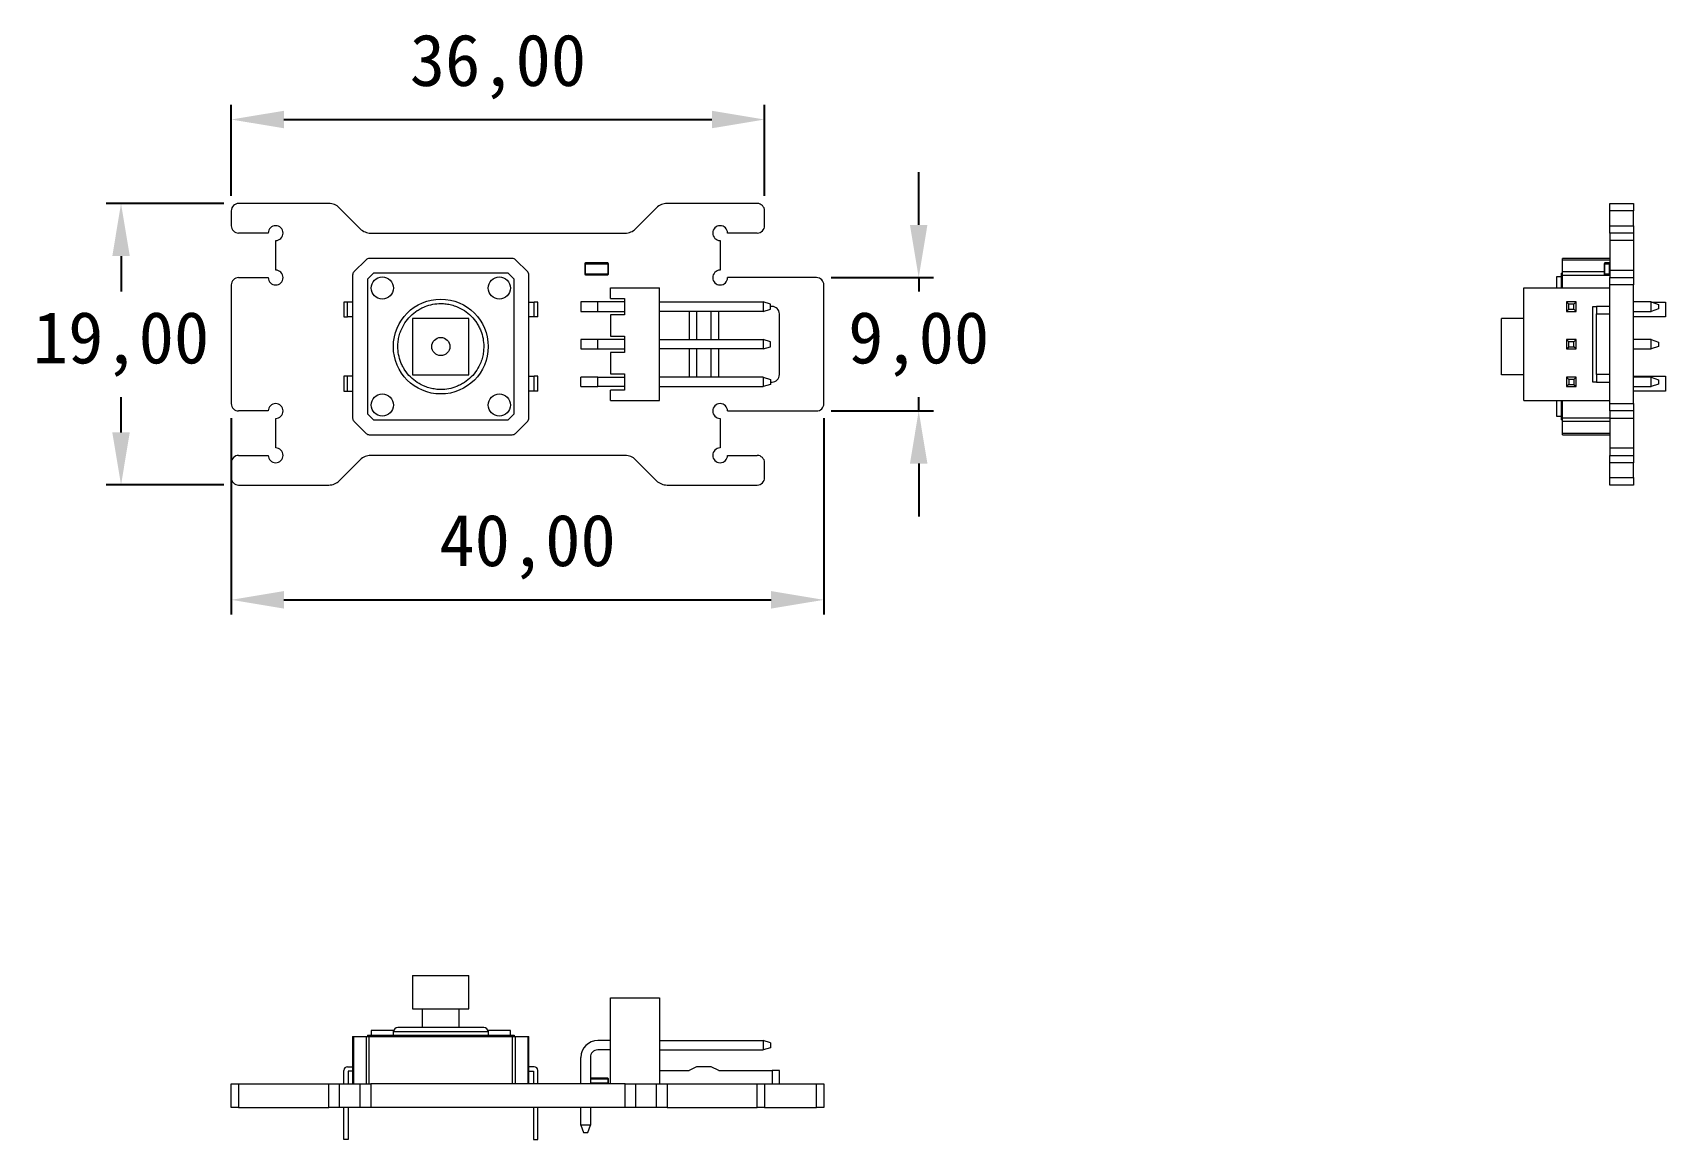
# Model space of a CAD drawing. Header units: millimetres. Extents: x 247 to 357, y 129 to 204.
import ezdxf

# ---------------------------------------------------------------- set-up
doc = ezdxf.new("R2010")
doc.units = ezdxf.units.MM
doc.header["$PDSIZE"] = -1
doc.dimstyles.new('ISO-25', dxfattribs={"dimtxt": 2.5, "dimasz": 2.5, "dimexe": 1.25, "dimexo": 0.625, "dimtad": 1, "dimtxsty": 'Standard', "dimcen": 2.5, "dimadec": 0, "dimazin": 0, "dimtfac": 1, "dimtmove": 0, "dimatfit": 3, "dimfxl": 1, "dimarcsym": 0})

# ---------------------------------------------------------------- blocks, each defined once
blk = doc.blocks.new('*D3')
at = {"color": 0, "lineweight": -2, "transparency": 16777216}
for p, q in [((260.25, 192.64), (260.25, 198.8)), ((296.25, 192.64), (296.25, 198.8)), ((263.8, 197.8), (292.69, 197.8))]:
    blk.add_line(p, q, dxfattribs=at)
at = {"color": 0, "transparency": 16777216}
for points in [[(263.8, 198.39), (263.8, 197.21), (260.25, 197.8)], [(292.69, 198.39), (292.69, 197.21), (296.25, 197.8)]]:
    blk.add_solid(points, dxfattribs=at)
at = {"layer": 'Defpoints', "color": 0, "transparency": 16777216}
for p in [(296.25, 197.8), (260.25, 191.64), (296.25, 191.64)]:
    blk.add_point(p, dxfattribs=at)
at = {"color": 0, "transparency": 16777216, "insert": (278.25, 201.36), "char_height": 3.5, "attachment_point": 5}
blk.add_mtext('36,00', dxfattribs=at)
blk = doc.blocks.new('*D4')
at = {"color": 0, "lineweight": -2, "transparency": 16777216}
for p, q in [((260.25, 177.64), (260.25, 164.39)), ((300.25, 177.64), (300.25, 164.39)), ((263.8, 165.39), (296.69, 165.39))]:
    blk.add_line(p, q, dxfattribs=at)
at = {"color": 0, "transparency": 16777216}
for points in [[(263.8, 165.98), (263.8, 164.8), (260.25, 165.39)], [(296.69, 165.98), (296.69, 164.8), (300.25, 165.39)]]:
    blk.add_solid(points, dxfattribs=at)
at = {"layer": 'Defpoints', "color": 0, "transparency": 16777216}
for p in [(260.25, 178.64), (300.25, 178.64), (300.25, 165.39)]:
    blk.add_point(p, dxfattribs=at)
at = {"color": 0, "transparency": 16777216, "insert": (280.25, 168.96), "char_height": 3.5, "attachment_point": 5}
blk.add_mtext('40,00', dxfattribs=at)
blk = doc.blocks.new('*D5')
at = {"color": 0, "lineweight": -2, "transparency": 16777216}
for p, q in [((259.75, 192.14), (251.81, 192.14)), ((252.81, 188.58), (252.81, 186.2)), ((252.81, 176.69), (252.81, 179.07)), ((259.75, 173.14), (251.81, 173.14))]:
    blk.add_line(p, q, dxfattribs=at)
at = {"color": 0, "transparency": 16777216}
for points in [[(252.22, 188.58), (253.4, 188.58), (252.81, 192.14)], [(252.22, 176.69), (253.4, 176.69), (252.81, 173.14)]]:
    blk.add_solid(points, dxfattribs=at)
at = {"layer": 'Defpoints', "color": 0, "transparency": 16777216}
for p in [(260.75, 192.14), (252.81, 173.14), (260.75, 173.14)]:
    blk.add_point(p, dxfattribs=at)
at = {"color": 0, "transparency": 16777216, "insert": (252.81, 182.64), "char_height": 3.5, "attachment_point": 5}
blk.add_mtext('19,00', dxfattribs=at)
blk = doc.blocks.new('*D6')
at = {"color": 0, "lineweight": -2, "transparency": 16777216}
for p, q in [((306.65, 190.69), (306.65, 194.25)), ((300.75, 187.14), (307.65, 187.14)), ((306.65, 187.14), (306.65, 186.2)), ((306.65, 178.14), (306.65, 179.07)), ((300.75, 178.14), (307.65, 178.14)), ((306.65, 174.58), (306.65, 171.02))]:
    blk.add_line(p, q, dxfattribs=at)
at = {"color": 0, "transparency": 16777216}
for points in [[(306.06, 190.69), (307.24, 190.69), (306.65, 187.14)], [(306.06, 174.58), (307.24, 174.58), (306.65, 178.14)]]:
    blk.add_solid(points, dxfattribs=at)
at = {"layer": 'Defpoints', "color": 0, "transparency": 16777216}
for p in [(299.75, 187.14), (299.75, 178.14), (306.65, 178.14)]:
    blk.add_point(p, dxfattribs=at)
at = {"color": 0, "transparency": 16777216, "insert": (306.65, 182.64), "char_height": 3.5, "attachment_point": 5}
blk.add_mtext('9,00', dxfattribs=at)

msp = doc.modelspace()

# ---------------------------------------------------------------- linework, layer by layer
at = {"color": 7, "linetype": 'Continuous', "lineweight": 15}
for p, q in [((266.835, 192.136), (260.749, 192.136)), ((268.956, 190.429), (267.542, 191.844)), ((288.956, 191.844), (287.542, 190.429)), ((295.749, 192.136), (289.663, 192.136)), ((353.298, 192.136), (354.898, 192.136)), ((353.298, 191.636), (353.298, 192.136)), ((354.898, 192.136), (354.898, 191.636)), ((260.249, 191.636), (260.249, 190.636)), ((296.249, 190.636), (296.249, 191.636)), ((354.898, 191.636), (353.298, 191.636)), ((353.298, 190.636), (353.298, 191.636)), ((354.898, 190.636), (354.898, 191.636)), ((262.749, 190.136), (260.749, 190.136)), ((263.249, 187.636), (263.249, 189.636)), ((269.663, 190.136), (286.835, 190.136)), ((293.249, 189.636), (293.249, 187.636)), ((295.749, 190.136), (293.749, 190.136)), ((353.298, 190.636), (354.898, 190.636)), ((353.298, 190.136), (353.298, 190.636)), ((354.898, 190.136), (353.298, 190.136)), ((353.298, 190.136), (353.298, 189.636)), ((354.898, 189.636), (353.298, 189.636)), ((353.298, 189.636), (353.298, 187.636)), ((354.898, 190.636), (354.898, 190.136)), ((354.898, 190.136), (354.898, 189.636)), ((354.898, 189.636), (354.898, 187.636)), ((269.357, 188.343), (268.532, 187.519)), ((269.859, 187.431), (269.444, 187.017)), ((279.22, 188.431), (269.569, 188.431)), ((278.93, 187.431), (269.859, 187.431)), ((279.344, 187.017), (278.93, 187.431)), ((280.257, 187.519), (279.432, 188.343)), ((284.159, 188.071), (284.109, 188.071)), ((284.109, 188.071), (284.109, 187.371)), ((284.109, 187.371), (284.159, 187.371)), ((284.159, 188.121), (284.159, 188.071)), ((285.659, 188.121), (284.159, 188.121)), ((284.159, 187.371), (284.159, 188.071)), ((284.159, 188.071), (285.659, 188.071)), ((285.659, 187.371), (284.159, 187.371)), ((284.159, 187.371), (284.159, 187.321)), ((285.659, 188.071), (285.659, 188.121)), ((285.659, 188.071), (285.659, 187.371)), ((285.709, 188.071), (285.659, 188.071)), ((285.659, 187.371), (285.709, 187.371)), ((285.659, 187.321), (285.659, 187.371)), ((285.709, 187.371), (285.709, 188.071)), ((350.028, 187.017), (350.028, 187.431)), ((350.098, 187.431), (350.028, 187.431)), ((353.298, 188.431), (350.098, 188.431)), ((350.098, 188.343), (350.098, 188.431)), ((350.098, 188.343), (353.298, 188.343)), ((350.098, 187.519), (350.098, 188.343)), ((350.098, 187.307), (350.098, 187.519)), ((352.918, 188.071), (352.918, 187.371)), ((352.968, 188.071), (352.918, 188.071)), ((352.918, 187.371), (352.968, 187.371)), ((352.968, 188.071), (352.968, 188.121)), ((353.248, 188.121), (352.968, 188.121)), ((352.968, 188.071), (353.248, 188.071)), ((352.968, 187.371), (352.968, 188.071)), ((353.248, 187.371), (352.968, 187.371)), ((352.968, 187.321), (352.968, 187.371)), ((353.248, 188.071), (353.248, 188.121)), ((353.248, 188.071), (353.248, 187.371)), ((353.298, 188.071), (353.248, 188.071)), ((353.248, 187.321), (353.248, 187.371)), ((353.248, 187.371), (353.298, 187.371)), ((353.298, 187.636), (354.898, 187.636)), ((353.298, 187.636), (353.298, 187.136)), ((354.898, 187.636), (354.898, 187.136)), ((260.249, 186.636), (260.249, 178.636)), ((260.749, 187.136), (262.749, 187.136)), ((268.444, 187.307), (268.444, 177.656)), ((269.444, 187.017), (269.444, 177.946)), ((279.344, 177.946), (279.344, 187.017)), ((280.344, 177.656), (280.344, 187.307)), ((284.159, 187.321), (285.659, 187.321)), ((285.849, 185.726), (285.849, 186.436)), ((285.849, 186.436), (289.149, 186.436)), ((289.149, 178.836), (289.149, 186.436)), ((299.749, 187.136), (293.749, 187.136)), ((300.249, 178.636), (300.249, 186.636)), ((347.498, 178.836), (347.498, 186.436)), ((347.498, 186.436), (353.298, 186.436)), ((350.028, 187.181), (349.698, 187.181)), ((349.698, 187.181), (349.698, 186.436)), ((350.028, 186.436), (350.028, 187.017)), ((350.028, 187.017), (350.098, 187.017)), ((350.098, 186.436), (350.098, 187.307)), ((350.098, 187.307), (353.298, 187.307)), ((352.968, 187.321), (353.248, 187.321)), ((353.298, 187.136), (354.898, 187.136)), ((353.298, 186.636), (353.298, 187.136)), ((354.898, 186.636), (353.298, 186.636)), ((353.298, 178.636), (353.298, 186.636)), ((354.898, 187.136), (354.898, 186.636)), ((354.898, 178.636), (354.898, 186.636)), ((267.844, 185.481), (267.844, 184.481)), ((268.094, 185.481), (267.844, 185.481)), ((268.444, 185.481), (268.094, 185.481)), ((268.094, 184.481), (268.094, 185.481)), ((280.344, 185.481), (280.694, 185.481)), ((280.694, 184.481), (280.694, 185.481)), ((280.944, 185.481), (280.694, 185.481)), ((280.944, 184.481), (280.944, 185.481)), ((283.849, 185.496), (283.849, 184.856)), ((284.989, 185.496), (283.849, 185.496)), ((286.799, 185.496), (284.989, 185.496)), ((284.989, 184.856), (284.989, 185.496)), ((285.849, 185.726), (286.799, 185.726)), ((286.799, 185.726), (286.799, 184.626)), ((289.149, 185.496), (296.149, 185.496)), ((296.149, 185.496), (296.149, 184.856)), ((296.649, 185.346), (296.149, 185.496)), ((296.649, 185.006), (296.649, 185.346)), ((296.749, 185.186), (296.649, 185.186)), ((350.528, 185.346), (350.378, 185.496)), ((351.018, 185.496), (350.378, 185.496)), ((350.378, 185.496), (350.378, 184.856)), ((350.868, 185.346), (350.528, 185.346)), ((350.528, 185.006), (350.528, 185.346)), ((350.868, 185.346), (351.018, 185.496)), ((350.868, 185.006), (350.868, 185.346)), ((351.018, 184.856), (351.018, 185.496)), ((352.148, 180.086), (352.148, 185.186)), ((352.148, 185.186), (352.398, 185.186)), ((353.298, 185.186), (352.398, 185.186)), ((352.398, 185.186), (352.398, 184.686)), ((356.084, 185.496), (354.898, 185.496)), ((356.084, 184.856), (356.084, 185.496)), ((356.084, 185.496), (356.578, 185.326)), ((356.128, 185.481), (357.048, 185.481)), ((356.578, 185.326), (356.578, 185.026)), ((357.048, 185.481), (357.048, 184.481)), ((267.844, 184.481), (268.094, 184.481)), ((268.444, 184.481), (268.094, 184.481)), ((272.494, 184.381), (272.494, 180.581)), ((276.294, 184.381), (272.494, 184.381)), ((276.294, 180.581), (276.294, 184.381)), ((280.694, 184.481), (280.344, 184.481)), ((280.944, 184.481), (280.694, 184.481)), ((283.849, 184.856), (284.989, 184.856)), ((284.989, 184.856), (286.799, 184.856)), ((286.799, 184.626), (285.849, 184.626)), ((285.849, 184.626), (285.849, 183.186)), ((296.149, 184.856), (289.149, 184.856)), ((291.149, 184.856), (291.149, 182.956)), ((291.649, 184.856), (291.649, 182.956)), ((292.649, 182.956), (292.649, 184.856)), ((293.149, 182.956), (293.149, 184.856)), ((296.149, 184.856), (296.649, 185.006)), ((297.249, 180.586), (297.249, 184.686)), ((345.998, 180.581), (345.998, 184.381)), ((347.498, 184.381), (345.998, 184.381)), ((350.378, 184.856), (350.528, 185.006)), ((350.378, 184.856), (351.018, 184.856)), ((350.528, 185.006), (350.868, 185.006)), ((351.018, 184.856), (350.868, 185.006)), ((352.398, 184.686), (353.298, 184.686)), ((352.398, 180.586), (352.398, 184.686)), ((354.898, 184.856), (356.084, 184.856)), ((357.048, 184.481), (354.898, 184.481)), ((356.578, 185.026), (356.084, 184.856)), ((283.849, 182.956), (283.849, 182.316)), ((284.989, 182.956), (283.849, 182.956)), ((284.989, 182.316), (284.989, 182.956)), ((286.799, 182.956), (284.989, 182.956)), ((285.849, 183.186), (286.799, 183.186)), ((286.799, 183.186), (286.799, 182.086)), ((289.149, 182.956), (296.149, 182.956)), ((296.149, 182.956), (296.149, 182.316)), ((296.649, 182.806), (296.149, 182.956)), ((350.528, 182.806), (350.378, 182.956)), ((351.018, 182.956), (350.378, 182.956)), ((350.378, 182.956), (350.378, 182.316)), ((350.868, 182.806), (351.018, 182.956)), ((351.018, 182.316), (351.018, 182.956)), ((356.084, 182.956), (354.898, 182.956)), ((356.084, 182.316), (356.084, 182.956)), ((356.084, 182.956), (356.578, 182.786)), ((283.849, 182.316), (284.989, 182.316)), ((284.989, 182.316), (286.799, 182.316)), ((285.849, 182.086), (285.849, 180.646)), ((286.799, 182.086), (285.849, 182.086)), ((296.149, 182.316), (289.149, 182.316)), ((291.149, 182.316), (291.149, 180.416)), ((291.649, 182.316), (291.649, 180.416)), ((292.649, 180.416), (292.649, 182.316)), ((293.149, 180.416), (293.149, 182.316)), ((296.149, 182.316), (296.649, 182.466)), ((296.649, 182.466), (296.649, 182.806)), ((350.378, 182.316), (350.528, 182.466)), ((350.378, 182.316), (351.018, 182.316)), ((350.868, 182.806), (350.528, 182.806)), ((350.528, 182.466), (350.528, 182.806)), ((350.528, 182.466), (350.868, 182.466)), ((350.868, 182.466), (350.868, 182.806)), ((351.018, 182.316), (350.868, 182.466)), ((354.898, 182.316), (356.084, 182.316)), ((356.578, 182.486), (356.084, 182.316)), ((356.578, 182.786), (356.578, 182.486)), ((267.844, 180.481), (267.844, 179.481)), ((268.094, 180.481), (267.844, 180.481)), ((268.444, 180.481), (268.094, 180.481)), ((268.094, 179.481), (268.094, 180.481)), ((272.494, 180.581), (276.294, 180.581)), ((280.344, 180.481), (280.694, 180.481)), ((280.694, 179.481), (280.694, 180.481)), ((280.944, 180.481), (280.694, 180.481)), ((280.944, 179.481), (280.944, 180.481)), ((283.849, 179.776), (283.849, 180.416)), ((284.989, 180.416), (283.849, 180.416)), ((283.849, 179.776), (284.989, 179.776)), ((284.989, 180.416), (286.799, 180.416)), ((284.989, 179.776), (284.989, 180.416)), ((286.799, 179.776), (284.989, 179.776)), ((285.849, 180.646), (286.799, 180.646)), ((286.799, 180.646), (286.799, 179.546)), ((296.149, 180.416), (289.149, 180.416)), ((289.149, 179.776), (296.149, 179.776)), ((296.149, 180.416), (296.149, 179.776)), ((296.149, 180.416), (296.649, 180.266)), ((296.649, 179.926), (296.149, 179.776)), ((296.649, 180.266), (296.649, 179.926)), ((296.649, 180.086), (296.749, 180.086)), ((347.498, 180.581), (345.998, 180.581)), ((350.378, 180.416), (350.528, 180.266)), ((351.018, 180.416), (350.378, 180.416)), ((350.378, 180.416), (350.378, 179.776)), ((350.528, 179.926), (350.378, 179.776)), ((350.378, 179.776), (351.018, 179.776)), ((350.868, 180.266), (350.528, 180.266)), ((350.528, 180.266), (350.528, 179.926)), ((350.528, 179.926), (350.868, 179.926)), ((351.018, 180.416), (350.868, 180.266)), ((350.868, 180.266), (350.868, 179.926)), ((350.868, 179.926), (351.018, 179.776)), ((351.018, 179.776), (351.018, 180.416)), ((352.398, 180.086), (352.148, 180.086)), ((353.298, 180.586), (352.398, 180.586)), ((352.398, 180.586), (352.398, 180.086)), ((352.398, 180.086), (353.298, 180.086)), ((354.898, 180.481), (357.048, 180.481)), ((356.084, 180.416), (354.898, 180.416)), ((354.898, 179.776), (356.084, 179.776)), ((356.084, 179.776), (356.084, 180.416)), ((356.084, 180.416), (356.578, 180.246)), ((356.578, 179.946), (356.084, 179.776)), ((356.578, 180.246), (356.578, 179.946)), ((357.048, 180.481), (357.048, 179.481)), ((267.844, 179.481), (268.094, 179.481)), ((268.094, 179.481), (268.444, 179.481)), ((280.694, 179.481), (280.344, 179.481)), ((280.944, 179.481), (280.694, 179.481)), ((285.849, 178.836), (285.849, 179.546)), ((286.799, 179.546), (285.849, 179.546)), ((285.849, 178.836), (289.149, 178.836)), ((347.498, 178.836), (353.298, 178.836)), ((349.698, 178.836), (349.698, 177.781)), ((350.028, 177.946), (350.028, 178.836)), ((350.098, 177.656), (350.098, 178.836)), ((353.298, 178.636), (354.898, 178.636)), ((353.298, 178.136), (353.298, 178.636)), ((357.048, 179.481), (354.898, 179.481)), ((354.898, 178.636), (354.898, 178.136)), ((262.749, 178.136), (260.749, 178.136)), ((263.249, 175.636), (263.249, 177.636)), ((268.532, 177.443), (269.357, 176.619)), ((269.444, 177.946), (269.859, 177.531)), ((269.859, 177.531), (278.93, 177.531)), ((278.93, 177.531), (279.344, 177.946)), ((279.432, 176.619), (280.257, 177.443)), ((293.249, 177.636), (293.249, 175.636)), ((293.749, 178.136), (299.749, 178.136)), ((349.698, 177.781), (350.028, 177.781)), ((350.028, 177.946), (350.098, 177.946)), ((350.028, 177.531), (350.028, 177.946)), ((350.028, 177.531), (350.098, 177.531)), ((353.298, 177.656), (350.098, 177.656)), ((350.098, 177.443), (350.098, 177.656)), ((350.098, 177.443), (353.298, 177.443)), ((350.098, 176.619), (350.098, 177.443)), ((354.898, 178.136), (353.298, 178.136)), ((353.298, 178.136), (353.298, 177.636)), ((354.898, 177.636), (353.298, 177.636)), ((353.298, 177.636), (353.298, 175.636)), ((354.898, 178.136), (354.898, 177.636)), ((354.898, 177.636), (354.898, 175.636)), ((269.569, 176.531), (279.22, 176.531)), ((353.298, 176.619), (350.098, 176.619)), ((350.098, 176.531), (350.098, 176.619)), ((350.098, 176.531), (353.298, 176.531)), ((353.298, 175.636), (354.898, 175.636)), ((353.298, 175.636), (353.298, 175.136)), ((354.898, 175.636), (354.898, 175.136)), ((260.249, 174.636), (260.249, 173.636)), ((260.749, 175.136), (262.749, 175.136)), ((267.542, 173.429), (268.956, 174.844)), ((286.835, 175.136), (269.663, 175.136)), ((287.542, 174.844), (288.956, 173.429)), ((293.749, 175.136), (295.749, 175.136)), ((296.249, 173.636), (296.249, 174.636)), ((353.298, 175.136), (354.898, 175.136)), ((353.298, 174.636), (353.298, 175.136)), ((354.898, 174.636), (353.298, 174.636)), ((353.298, 173.636), (353.298, 174.636)), ((354.898, 175.136), (354.898, 174.636)), ((354.898, 173.636), (354.898, 174.636)), ((260.749, 173.136), (266.835, 173.136)), ((289.663, 173.136), (295.749, 173.136)), ((353.298, 173.636), (354.898, 173.636)), ((353.298, 173.136), (353.298, 173.636)), ((354.898, 173.136), (353.298, 173.136)), ((354.898, 173.636), (354.898, 173.136)), ((272.494, 140.036), (276.294, 140.036)), ((272.494, 140.036), (272.494, 137.786)), ((276.294, 137.786), (276.294, 140.036)), ((272.494, 137.786), (276.294, 137.786)), ((273.144, 137.786), (273.144, 136.536)), ((275.644, 136.536), (275.644, 137.786)), ((285.849, 132.736), (285.849, 138.536)), ((285.849, 138.536), (289.149, 138.536)), ((289.149, 138.536), (289.149, 132.736)), ((268.444, 135.936), (268.444, 132.736)), ((268.444, 135.936), (268.532, 135.936)), ((268.532, 132.736), (268.532, 135.936)), ((268.532, 135.936), (269.357, 135.936)), ((269.357, 135.936), (269.357, 132.736)), ((269.357, 135.936), (269.569, 135.936)), ((269.444, 136.006), (269.444, 135.936)), ((269.444, 136.006), (269.859, 136.006)), ((269.569, 132.736), (269.569, 135.936)), ((269.569, 135.936), (279.22, 135.936)), ((269.694, 136.336), (269.694, 136.006)), ((270.444, 136.336), (269.694, 136.336)), ((269.859, 136.006), (269.859, 135.936)), ((269.859, 136.006), (278.93, 136.006)), ((271.194, 136.336), (270.444, 136.336)), ((271.194, 136.006), (271.194, 136.336)), ((277.594, 136.336), (277.594, 136.006)), ((278.344, 136.336), (277.594, 136.336)), ((279.094, 136.336), (278.344, 136.336)), ((278.93, 136.006), (278.93, 135.936)), ((278.93, 136.006), (279.344, 136.006)), ((279.094, 136.006), (279.094, 136.336)), ((279.22, 135.936), (279.22, 132.736)), ((279.22, 135.936), (279.432, 135.936)), ((279.344, 136.006), (279.344, 135.936)), ((279.432, 132.736), (279.432, 135.936)), ((279.432, 135.936), (280.257, 135.936)), ((280.257, 135.936), (280.257, 132.736)), ((280.257, 135.936), (280.344, 135.936)), ((280.344, 132.736), (280.344, 135.936)), ((285.849, 135.656), (284.989, 135.656)), ((289.149, 135.656), (296.149, 135.656)), ((296.149, 135.656), (296.149, 135.016)), ((296.649, 135.506), (296.149, 135.656)), ((283.849, 132.736), (283.849, 134.516)), ((284.489, 134.516), (284.489, 132.736)), ((285.849, 135.016), (284.989, 135.016)), ((289.149, 135.016), (296.149, 135.016)), ((296.649, 135.166), (296.149, 135.016)), ((296.649, 135.506), (296.649, 135.166)), ((267.844, 132.736), (267.844, 133.636)), ((268.094, 133.886), (268.444, 133.886)), ((268.444, 133.586), (268.144, 133.586)), ((268.144, 133.586), (268.144, 132.736)), ((280.694, 133.886), (280.344, 133.886)), ((280.344, 133.586), (280.644, 133.586)), ((280.644, 133.586), (280.644, 132.736)), ((280.944, 132.736), (280.944, 133.636)), ((289.149, 133.636), (291.149, 133.636)), ((291.649, 133.886), (291.149, 133.636)), ((292.649, 133.886), (291.649, 133.886)), ((293.149, 133.636), (292.649, 133.886)), ((293.149, 133.636), (296.749, 133.636)), ((296.749, 133.636), (296.749, 132.736)), ((297.249, 133.636), (296.749, 133.636)), ((297.249, 132.736), (297.249, 133.636)), ((260.249, 131.136), (260.249, 132.736)), ((260.249, 132.736), (260.749, 132.736)), ((260.749, 132.736), (260.749, 131.136)), ((260.749, 132.736), (266.835, 132.736)), ((266.835, 131.136), (266.835, 132.736)), ((266.835, 132.736), (267.542, 132.736)), ((267.542, 132.736), (267.542, 131.136)), ((267.542, 132.736), (268.956, 132.736)), ((268.956, 131.136), (268.956, 132.736)), ((268.956, 132.736), (269.663, 132.736)), ((269.663, 132.736), (269.663, 131.136)), ((286.835, 132.736), (269.663, 132.736)), ((285.659, 133.116), (284.489, 133.116)), ((285.659, 133.066), (285.659, 133.116)), ((285.659, 133.066), (285.659, 132.786)), ((285.659, 133.066), (285.709, 133.066)), ((285.659, 132.786), (285.709, 132.786)), ((285.659, 132.736), (285.659, 132.786)), ((285.709, 132.786), (285.709, 133.066)), ((286.835, 131.136), (286.835, 132.736)), ((286.835, 132.736), (287.542, 132.736)), ((287.542, 132.736), (287.542, 131.136)), ((287.542, 132.736), (288.956, 132.736)), ((288.956, 131.136), (288.956, 132.736)), ((288.956, 132.736), (289.663, 132.736)), ((289.663, 132.736), (289.663, 131.136)), ((289.663, 132.736), (295.749, 132.736)), ((295.749, 131.136), (295.749, 132.736)), ((295.749, 132.736), (296.249, 132.736)), ((296.249, 132.736), (296.249, 131.136)), ((296.249, 132.736), (299.749, 132.736)), ((299.749, 131.136), (299.749, 132.736)), ((299.749, 132.736), (300.249, 132.736)), ((300.249, 132.736), (300.249, 131.136)), ((260.749, 131.136), (260.249, 131.136)), ((260.749, 131.136), (266.835, 131.136)), ((267.542, 131.136), (266.835, 131.136)), ((268.956, 131.136), (267.542, 131.136)), ((267.844, 128.986), (267.844, 131.136)), ((268.144, 131.136), (268.144, 128.986)), ((269.663, 131.136), (268.956, 131.136)), ((286.835, 131.136), (269.663, 131.136)), ((280.644, 131.136), (280.644, 128.986)), ((280.944, 128.986), (280.944, 131.136)), ((283.849, 129.95), (283.849, 131.136)), ((284.489, 131.136), (284.489, 129.95)), ((287.542, 131.136), (286.835, 131.136)), ((288.956, 131.136), (287.542, 131.136)), ((289.663, 131.136), (288.956, 131.136)), ((289.663, 131.136), (295.749, 131.136)), ((296.249, 131.136), (295.749, 131.136)), ((296.249, 131.136), (299.749, 131.136)), ((300.249, 131.136), (299.749, 131.136)), ((268.144, 128.986), (267.844, 128.986)), ((280.644, 128.986), (280.944, 128.986)), ((284.489, 129.95), (283.849, 129.95)), ((283.849, 129.95), (284.019, 129.456)), ((284.019, 129.456), (284.319, 129.456)), ((284.319, 129.456), (284.489, 129.95))]:
    msp.add_line(p, q, dxfattribs=at)
at = {"color": 8, "linetype": 'Continuous', "lineweight": 15}
for p, q in [((352.918, 187.519), (350.098, 187.519)), ((277.594, 136.236), (271.194, 136.236)), ((284.489, 133.066), (285.659, 133.066)), ((285.659, 132.786), (284.489, 132.786))]:
    msp.add_line(p, q, dxfattribs=at)
at = {"color": 7, "linetype": 'Continuous', "lineweight": 15}
for centre, radius in [((270.444, 186.431), 0.75), ((278.344, 186.431), 0.75), ((274.394, 182.481), 3.2), ((274.394, 182.481), 0.613), ((270.444, 178.531), 0.75), ((278.344, 178.531), 0.75)]:
    msp.add_circle(centre, radius, dxfattribs=at)
for centre, radius, start, end in [((260.749, 191.636), 0.5, 90, 180), ((266.835, 191.136), 1, 45, 90), ((289.663, 191.136), 1, 90, 135), ((295.749, 191.636), 0.5, 0, 90), ((260.749, 190.636), 0.5, 180, 270), ((263.249, 190.136), 0.5, 270, 180), ((269.663, 191.136), 1, 225, 270), ((286.835, 191.136), 1, 270, 315), ((293.249, 190.136), 0.5, 0, 270), ((295.749, 190.636), 0.5, 270, 0), ((263.249, 187.136), 0.5, 180, 90), ((268.744, 187.307), 0.3, 135, 180), ((269.569, 188.131), 0.3, 90, 135), ((279.22, 188.131), 0.3, 45, 90), ((280.044, 187.307), 0.3, 0, 45), ((284.159, 188.071), 0.05, 90, 180), ((284.159, 187.371), 0.05, 180, 270), ((285.659, 188.071), 0.05, 0, 90), ((285.659, 187.371), 0.05, 270, 0), ((293.249, 187.136), 0.5, 90, 0), ((352.968, 188.071), 0.05, 90, 180), ((352.968, 187.371), 0.05, 180, 270), ((353.248, 188.071), 0.05, 0, 90), ((353.248, 187.371), 0.05, 270, 0), ((260.749, 186.636), 0.5, 90, 180), ((299.749, 186.636), 0.5, 0, 90), ((296.749, 184.686), 0.5, 0, 90), ((296.749, 180.586), 0.5, 270, 0), ((260.749, 178.636), 0.5, 180, 270), ((263.249, 178.136), 0.5, 270, 180), ((293.249, 178.136), 0.5, 0, 270), ((299.749, 178.636), 0.5, 270, 0), ((268.744, 177.656), 0.3, 180, 225), ((280.044, 177.656), 0.3, 315, 0), ((269.569, 176.831), 0.3, 225, 270), ((279.22, 176.831), 0.3, 270, 315), ((263.249, 175.136), 0.5, 180, 90), ((293.249, 175.136), 0.5, 90, 0), ((260.749, 174.636), 0.5, 90, 180), ((269.663, 174.136), 1, 90, 135), ((286.835, 174.136), 1, 45, 90), ((295.749, 174.636), 0.5, 0, 90), ((260.749, 173.636), 0.5, 180, 270), ((266.835, 174.136), 1, 270, 315), ((289.663, 174.136), 1, 225, 270), ((295.749, 173.636), 0.5, 270, 0), ((271.494, 136.236), 0.3, 90, 180), ((277.294, 136.236), 0.3, 0, 90), ((284.989, 134.516), 1.14, 90, 180), ((284.989, 134.516), 0.5, 90, 180), ((268.094, 133.636), 0.25, 90, 180), ((280.694, 133.636), 0.25, 0, 90), ((285.659, 133.066), 0.05, 0, 90), ((285.659, 132.786), 0.05, 270, 0)]:
    msp.add_arc(centre, radius, start, end, dxfattribs=at)
for points, knots in [([(271.494, 182.481), (271.499, 182.603), (271.507, 182.846), (271.578, 183.205), (271.714, 183.623), (271.953, 184.085), (272.33, 184.546), (272.713, 184.86), (273.055, 185.059), (273.4, 185.217), (273.848, 185.348), (274.334, 185.392), (274.759, 185.367), (275.117, 185.298), (275.536, 185.161), (275.998, 184.923), (276.459, 184.546), (276.773, 184.162), (276.973, 183.821), (277.129, 183.475), (277.265, 183.028), (277.285, 182.664), (277.294, 182.481)], [0, 0, 0, 0, 0.040139, 0.0799451, 0.1200573, 0.1850021, 0.2500057, 0.3149505, 0.3473156, 0.3800393, 0.4399902, 0.4999993, 0.5401001, 0.5799063, 0.6200586, 0.6850034, 0.750007, 0.8149517, 0.8473169, 0.8800406, 0.9399763, 1, 1, 1, 1]), ([(277.294, 182.481), (277.29, 182.36), (277.281, 182.117), (277.211, 181.758), (277.075, 181.339), (276.836, 180.877), (276.459, 180.417), (276.075, 180.103), (275.734, 179.903), (275.388, 179.746), (274.941, 179.615), (274.455, 179.57), (274.03, 179.596), (273.671, 179.665), (273.253, 179.801), (272.79, 180.039), (272.33, 180.417), (272.016, 180.8), (271.816, 181.141), (271.66, 181.487), (271.523, 181.935), (271.504, 182.299), (271.494, 182.481)], [0, 0, 0, 0, 0.0401391, 0.0799452, 0.1200573, 0.1850021, 0.2500058, 0.3149506, 0.3473155, 0.3800393, 0.4399902, 0.4999993, 0.5401001, 0.5799061, 0.6200586, 0.6850033, 0.750007, 0.8149518, 0.8473167, 0.8800406, 0.9399763, 1, 1, 1, 1]), ([(277.294, 136.536), (277.29, 136.536), (277.281, 136.536), (277.211, 136.536), (277.075, 136.536), (276.836, 136.536), (276.459, 136.536), (276.075, 136.536), (275.734, 136.536), (275.388, 136.536), (274.941, 136.536), (274.455, 136.536), (274.03, 136.536), (273.671, 136.536), (273.253, 136.536), (272.79, 136.536), (272.33, 136.536), (272.016, 136.536), (271.816, 136.536), (271.66, 136.536), (271.523, 136.536), (271.504, 136.536), (271.494, 136.536)], [0, 0, 0, 0, 0.0401391, 0.0799452, 0.1200573, 0.1850021, 0.2500058, 0.3149506, 0.3473155, 0.3800393, 0.4399902, 0.4999993, 0.5401001, 0.5799061, 0.6200586, 0.6850033, 0.750007, 0.8149518, 0.8473167, 0.8800406, 0.9399763, 1, 1, 1, 1])]:
    msp.add_open_spline(points, degree=3, knots=knots, dxfattribs=at)

# ---------------------------------------------------------------- dimensions: what is measured, and where the dimension line sits
for p1, p2, distance, picture, middle in [((260.249, 191.636), (296.249, 191.636), 6.162, '*D3', (278.249, 201.364)), ((299.749, 187.136), (299.749, 178.136), 6.903, '*D6', (306.652, 182.636))]:
    dim = msp.add_aligned_dim(p1=p1, p2=p2, distance=distance, dimstyle='ISO-25', override={"dimtxt": 3.5, "dimasz": 3.556, "dimexe": 1, "dimexo": 1, "dimgap": 1.524, "dimtih": 1, "dimtoh": 1, "dimzin": 0, "dimadec": 2, "dimtzin": 0})
    dim.commit()
    dim.dimension.update_dxf_attribs({"geometry": picture, "text_midpoint": middle})
dim = msp.add_linear_dim(base=(252.808, 173.136), p1=(260.749, 192.136), p2=(260.749, 173.136), angle=90, dimstyle='ISO-25', override={"dimtxt": 3.5, "dimasz": 3.556, "dimexe": 1, "dimexo": 1, "dimgap": 1.524, "dimtih": 1, "dimtoh": 1, "dimzin": 0, "dimadec": 2, "dimtzin": 0})
dim.commit()
dim.dimension.update_dxf_attribs({"geometry": '*D5', "text_midpoint": (252.808, 182.636)})
dim = msp.add_linear_dim(base=(300.249, 165.389), p1=(260.249, 178.636), p2=(300.249, 178.636), dimstyle='ISO-25', override={"dimtxt": 3.5, "dimasz": 3.556, "dimexe": 1, "dimexo": 1, "dimgap": 1.524, "dimtih": 1, "dimtoh": 1, "dimzin": 0, "dimadec": 2, "dimtzin": 0})
dim.commit()
dim.dimension.update_dxf_attribs({"geometry": '*D4', "text_midpoint": (280.249, 168.955)})

doc.saveas('drawing.dxf')
